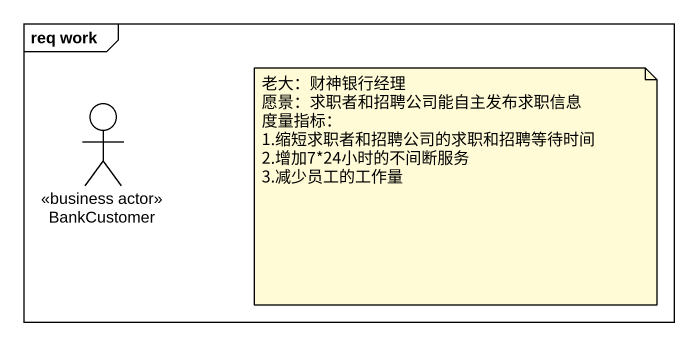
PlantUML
@startuml
mainframe req work
actor BankCustomer <<business actor>>
note as N1
  老大：财神银行经理
  愿景：求职者和招聘公司能自主发布求职信息
  度量指标：
  1.缩短求职者和招聘公司的求职和招聘等待时间
  2.增加7*24小时的不间断服务
  3.减少员工的工作量
end note
@enduml
